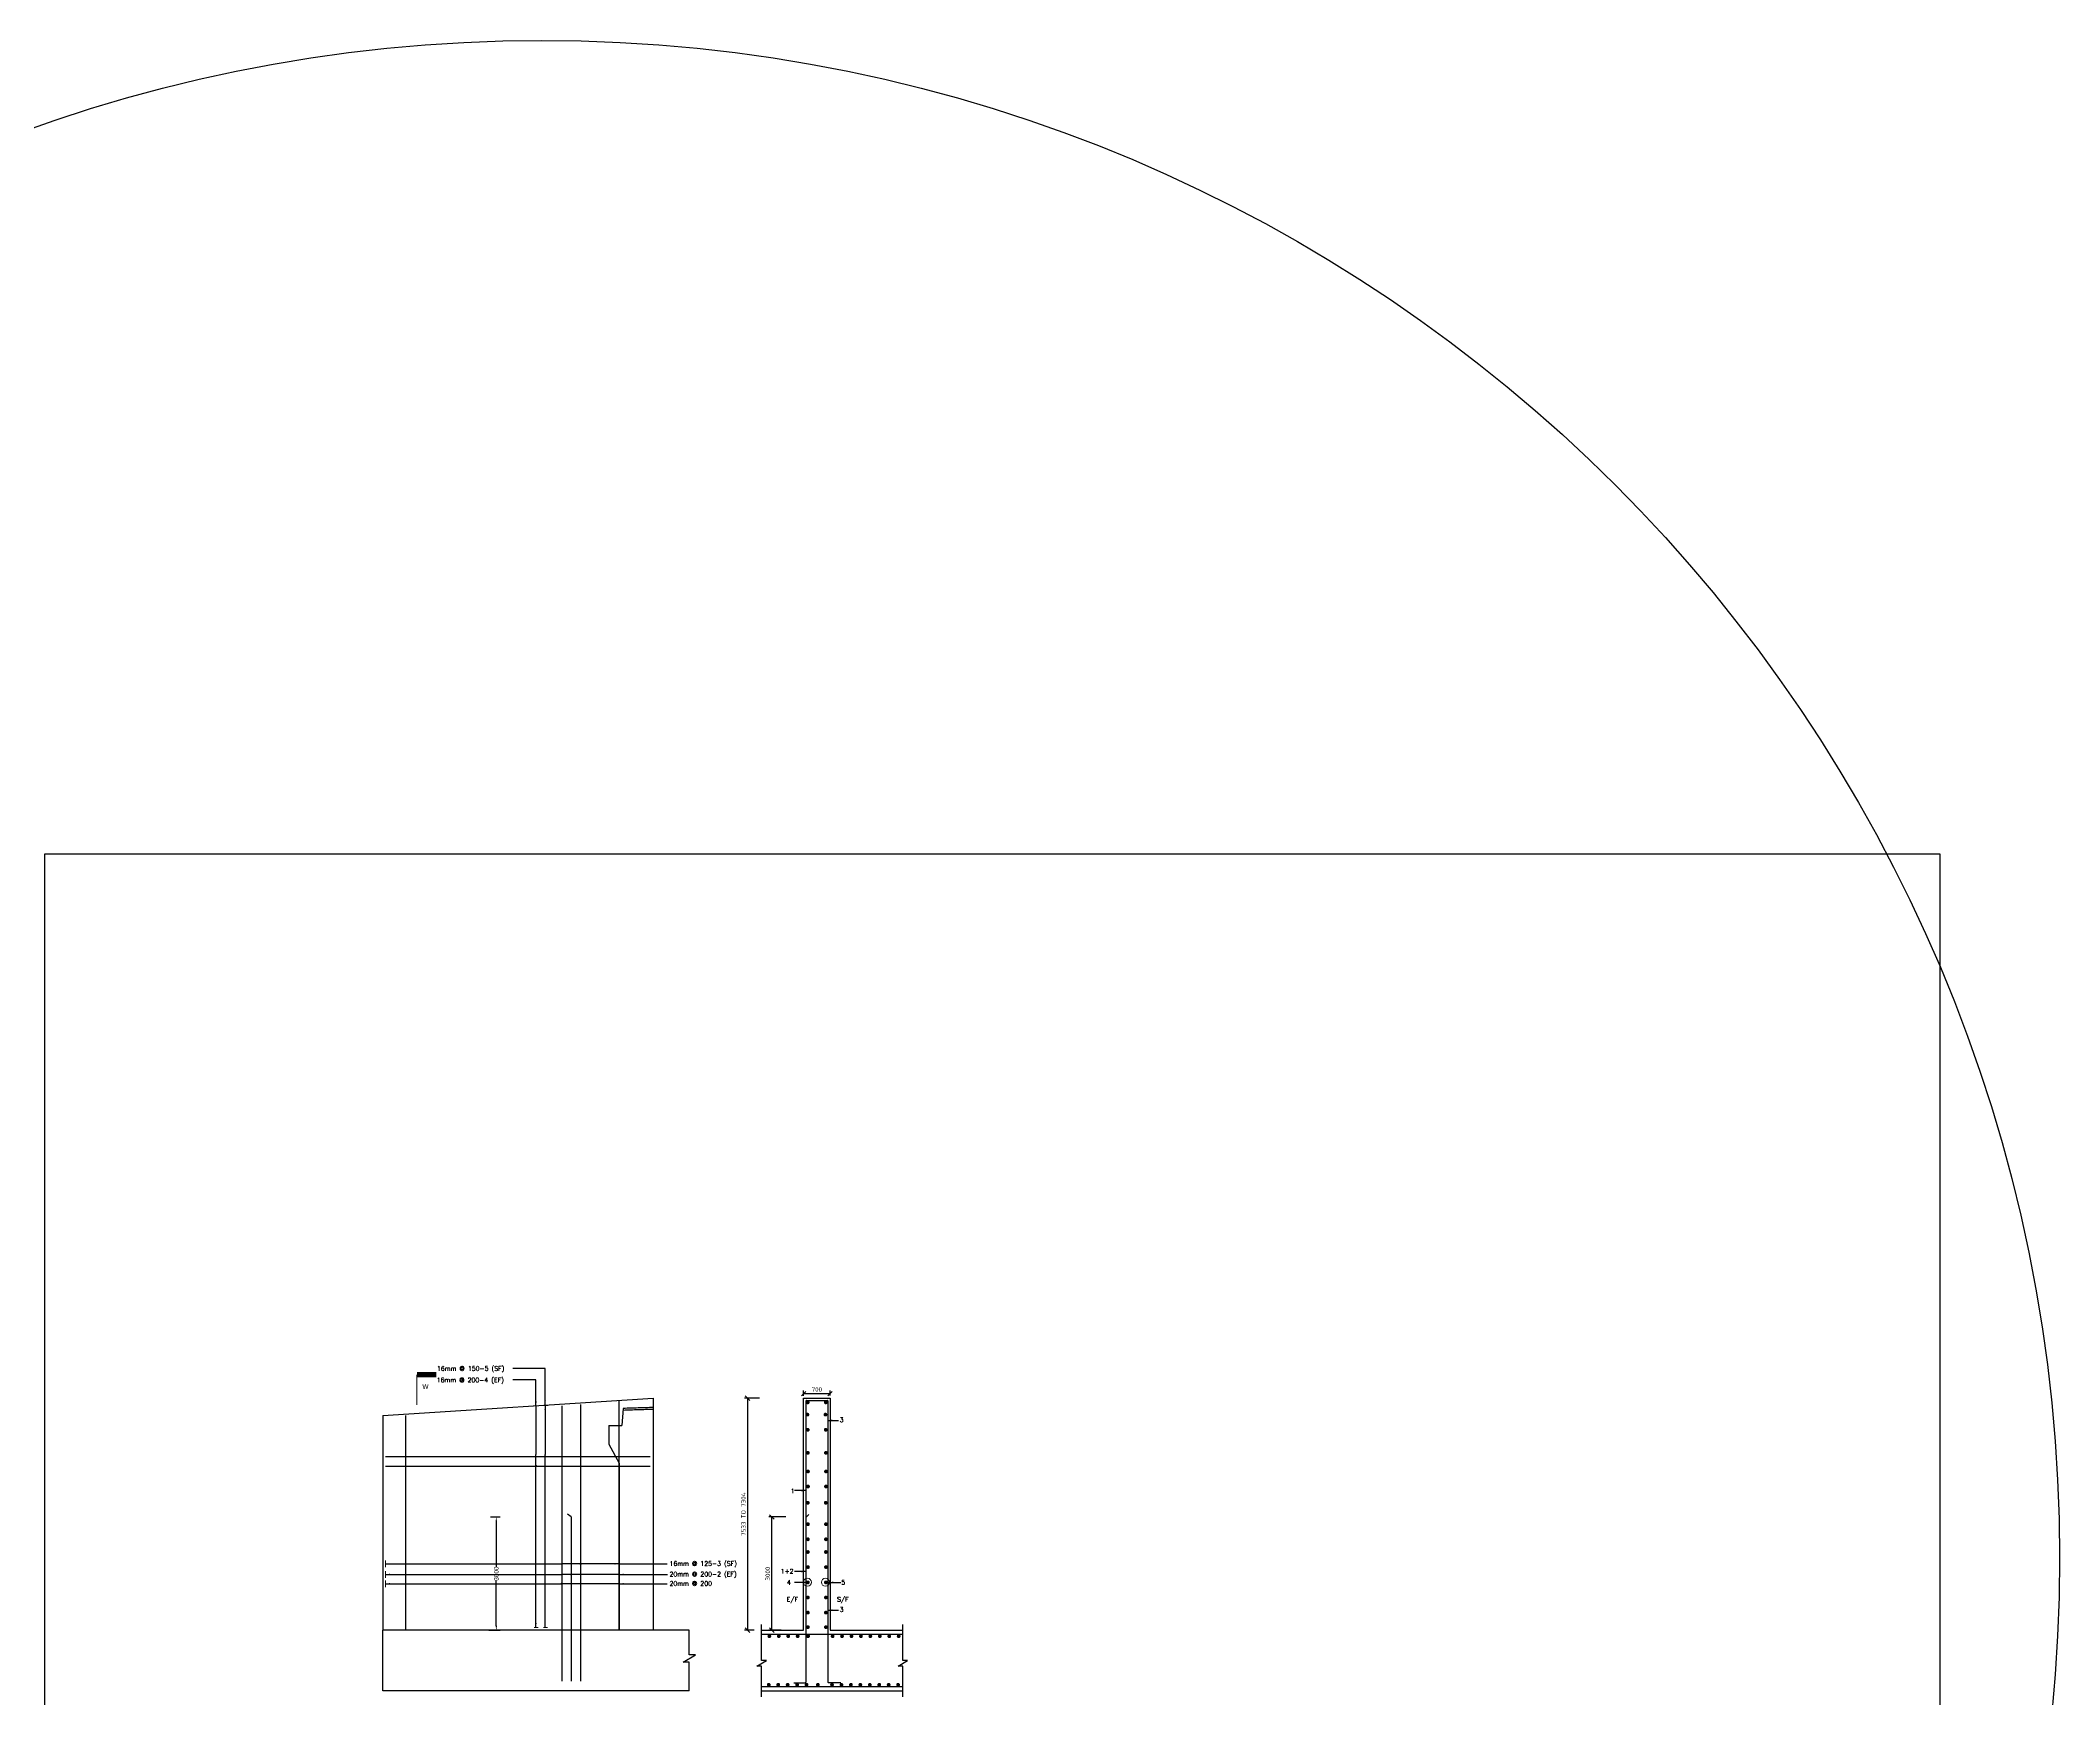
# Model space of a CAD drawing. Header units: millimetres. Extents: x 1231188 to 3899118, y -5478610 to -489530.
# Drawn here: x 2749567 to 2803042, y -3216050 to -3172130 of the extents above; entities that cross this region are included whole.
import ezdxf

# ---------------------------------------------------------------- set-up
doc = ezdxf.new("R2010")
doc.units = ezdxf.units.MM
doc.header["$LTSCALE"] = 25
doc.header["$MEASUREMENT"] = 0
doc.header["$PDMODE"] = 3
doc.linetypes.add('DASHED2', pattern=[0.375, 0.25, -0.125])
doc.linetypes.add('HIDDEN', pattern=[0.375, 0.25, -0.125])
doc.layers.get('0').update_dxf_attribs({"lineweight": 13})
doc.layers.get('Defpoints').update_dxf_attribs({"color": 230, "lineweight": 9})
for name, color, linetype in [('ABUTMENT', 1, 'Continuous'), ('con_out', 7, 'Continuous'), ('Pile Cap', 21, 'Continuous'), ('Reinf', 1, 'Continuous'), ('Wearing Course', 7, 'Continuous'), ('Wingwall-4', 7, 'Continuous')]:
    doc.layers.add(name, color=color, linetype=linetype)
for name, color, linetype, lineweight in [('COLUMN', 1, 'Continuous', 25), ('DIM', 8, 'Continuous', 13), ('DIMEN', 8, 'Continuous', 9), ('text', 7, 'Continuous', 18)]:
    doc.layers.add(name, color=color, linetype=linetype, lineweight=lineweight)
doc.styles.add('DIM', font='isocp3.shx', dxfattribs={"oblique": 10})
doc.styles.add('ISO', font='isocp3.shx')
doc.styles.add('SIMPLEX', font='simplex.shx')
doc.styles.get("Standard").update_dxf_attribs({"font": 'swissl.ttf'})
doc.styles.add('Title', font='arial.ttf')
doc.dimstyles.new('dim-50', dxfattribs={"dimtxt": 200, "dimasz": 200, "dimexe": 20, "dimexo": 20, "dimgap": 0.09, "dimtad": 0, "dimdec": 0, "dimzin": 0, "dimdsep": 46, "dimtxsty": 'Standard', "dimcen": 0.09, "dimclrd": 5, "dimclrt": 5, "dimazin": 0, "dimtfac": 1, "dimtdec": 0, "dimtofl": 0, "dimtmove": 0, "dimatfit": 3, "dimfxl": 1, "dimtolj": 1, "dimtzin": 0, "dimarcsym": 0})
doc.dimstyles.new('dim_40', dxfattribs={"dimtxt": 80, "dimasz": 80, "dimexe": 80, "dimexo": 40, "dimgap": 15, "dimtad": 1, "dimdec": 0, "dimzin": 0, "dimdsep": 46, "dimtxsty": 'DIM', "dimblk": 'OBLIQUE', "dimcen": 40, "dimclrd": 5, "dimclre": 5, "dimclrt": 7, "dimadec": 0, "dimazin": 0, "dimtfac": 1, "dimtdec": 0, "dimtmove": 1, "dimatfit": 3, "dimfxl": 1, "dimtolj": 1, "dimtzin": 0, "dimarcsym": 0})
doc.dimstyles.new('dimen_50', dxfattribs={"dimtxt": 100, "dimasz": 100, "dimexe": 50, "dimexo": 50, "dimgap": 20, "dimtad": 1, "dimdec": 0, "dimzin": 0, "dimdsep": 46, "dimtxsty": 'Standard', "dimcen": 50, "dimclrd": 5, "dimclre": 5, "dimclrt": 2, "dimadec": 0, "dimazin": 0, "dimtfac": 1, "dimtdec": 0, "dimtofl": 0, "dimtmove": 0, "dimatfit": 3, "dimfxl": 1, "dimtolj": 1, "dimtzin": 0, "dimarcsym": 0})

# ---------------------------------------------------------------- blocks, each defined once
blk = doc.blocks.new('SEC')
at = {"layer": 'text', "color": 6, "linetype": 'ByBlock', "ltscale": 100}
blk.add_lwpolyline([(-799, 0), (0, 0)], dxfattribs=at)
blk.add_lwpolyline([(0, 0, 140, 140, 0), (0, -514, 0, 0, 0)], format="xyseb", dxfattribs=at)
blk = doc.blocks.new('_Oblique')
at = {"color": 0, "linetype": 'ByBlock', "lineweight": -2}
blk.add_line((-0.5, -0.5), (0.5, 0.5), dxfattribs=at)
blk = doc.blocks.new('*D535')
at = {"layer": 'Defpoints', "color": 0, "lineweight": -2, "ltscale": 20, "transparency": 16777216}
for p in [(2770480, -3207972), (2769780, -3208070), (2770480, -3208057)]:
    blk.add_point(p, dxfattribs=at)
at = {"layer": 'DIMEN', "color": 5, "lineweight": -2, "ltscale": 20, "transparency": 16777216}
for p, q in [((2769780, -3208030), (2769780, -3207892)), ((2769780, -3207972), (2770480, -3207972)), ((2770480, -3208017), (2770480, -3207892))]:
    blk.add_line(p, q, dxfattribs=at)
at = {"layer": 'DIMEN', "color": 5, "lineweight": -2, "ltscale": 20, "transparency": 16777216, "xscale": 120, "yscale": 120, "zscale": 120, "rotation": 180}
blk.add_blockref('_Oblique', (2769780, -3207972), dxfattribs=at)
at = {"layer": 'DIMEN', "color": 5, "lineweight": -2, "ltscale": 20, "transparency": 16777216, "xscale": 120, "yscale": 120, "zscale": 120}
blk.add_blockref('_Oblique', (2770480, -3207972), dxfattribs=at)
at = {"layer": 'DIMEN', "color": 7, "ltscale": 20, "transparency": 16777216, "insert": (2770130, -3207862), "char_height": 120, "attachment_point": 5, "style": 'ISO'}
blk.add_mtext('\\A1;700', dxfattribs=at)
blk = doc.blocks.new('DO')
at = {"ltscale": 20, "const_width": 50}
blk.add_lwpolyline([(-25, 0, 1), (25, 0, 1)], format="xyb", close=True, dxfattribs=at)
blk = doc.blocks.new('*D524')
at = {"layer": 'Defpoints', "color": 0, "lineweight": -2, "ltscale": 20, "transparency": 16777216}
for p in [(2768649, -3208092), (2768296, -3214239), (2768509, -3214239)]:
    blk.add_point(p, dxfattribs=at)
at = {"layer": 'DIMEN', "color": 5, "lineweight": -2, "ltscale": 20, "transparency": 16777216}
for p, q in [((2768609, -3208092), (2768216, -3208092)), ((2768296, -3208092), (2768296, -3214239)), ((2768469, -3214239), (2768216, -3214239))]:
    blk.add_line(p, q, dxfattribs=at)
at = {"layer": 'DIMEN', "color": 5, "lineweight": -2, "ltscale": 20, "transparency": 16777216, "xscale": 120, "yscale": 120, "zscale": 120}
for p, rotation in [((2768296, -3208092), 90), ((2768296, -3214239), 270)]:
    blk.add_blockref('_Oblique', p, dxfattribs=dict(at, rotation=rotation))
at = {"layer": 'DIMEN', "color": 7, "ltscale": 20, "transparency": 16777216, "insert": (2768186, -3211165), "char_height": 120, "attachment_point": 5, "rotation": 90, "style": 'ISO'}
blk.add_mtext('\\A1;7533 TO 7304', dxfattribs=at)
blk = doc.blocks.new('*D529')
at = {"layer": 'Defpoints', "color": 0, "linetype": 'ByBlock', "lineweight": -2, "ltscale": 100, "transparency": 16777216}
for p in [(2761404, -3211239), (2761641, -3211239), (2761362, -3214239)]:
    blk.add_point(p, dxfattribs=at)
at = {"layer": 'DIM', "color": 0, "linetype": 'ByBlock', "lineweight": -2, "ltscale": 100, "transparency": 16777216}
for p, q in [((2761484, -3211239), (2761741, -3211239)), ((2761442, -3214239), (2761741, -3214239))]:
    blk.add_line(p, q, dxfattribs=at)
at = {"layer": 'DIM', "color": 5, "linetype": 'ByBlock', "lineweight": -2, "ltscale": 100, "transparency": 16777216}
for p, q in [((2761641, -3211359), (2761641, -3212567)), ((2761641, -3214119), (2761641, -3212911))]:
    blk.add_line(p, q, dxfattribs=at)
for points in [[(2761621, -3211359), (2761661, -3211359), (2761641, -3211239)], [(2761621, -3214119), (2761661, -3214119), (2761641, -3214239)]]:
    blk.add_solid(points, dxfattribs=at)
at = {"layer": 'DIM', "color": 5, "linetype": 'ByBlock', "ltscale": 100, "transparency": 16777216, "insert": (2761641, -3212739), "char_height": 120, "attachment_point": 5, "rotation": 90}
blk.add_mtext('\\A1;3000', dxfattribs=at)
blk = doc.blocks.new('*D530')
at = {"layer": 'Defpoints', "color": 0, "lineweight": -2, "ltscale": 20, "transparency": 16777216}
for p in [(2768939, -3211239), (2769346, -3211239), (2769224, -3214239)]:
    blk.add_point(p, dxfattribs=at)
at = {"layer": 'DIMEN', "color": 5, "lineweight": -2, "ltscale": 20, "transparency": 16777216}
for p, q in [((2769306, -3211239), (2768859, -3211239)), ((2768939, -3214239), (2768939, -3211239)), ((2769184, -3214239), (2768859, -3214239))]:
    blk.add_line(p, q, dxfattribs=at)
at = {"layer": 'DIMEN', "color": 5, "lineweight": -2, "ltscale": 20, "transparency": 16777216, "xscale": 120, "yscale": 120, "zscale": 120}
for p, rotation in [((2768939, -3211239), 90), ((2768939, -3214239), 270)]:
    blk.add_blockref('_Oblique', p, dxfattribs=dict(at, rotation=rotation))
at = {"layer": 'DIMEN', "color": 7, "ltscale": 20, "transparency": 16777216, "insert": (2768829, -3212739), "char_height": 120, "attachment_point": 5, "rotation": 90, "style": 'ISO'}
blk.add_mtext('\\A1;3000', dxfattribs=at)

msp = doc.modelspace()

# ---------------------------------------------------------------- linework, layer by layer
at = {"layer": 'ABUTMENT'}
for p, q in [((2765792.5182, -3208088.78705), (2765792.5182, -3214239.11643)), ((2758632.55793, -3208551.89667), (2758632.55836, -3214239.11643))]:
    msp.add_line(p, q, dxfattribs=at)
msp.add_lwpolyline([(2758632.55792, -3208551.89667), (2765792.5182, -3208088.78705)], dxfattribs=at)
at = {"layer": 'COLUMN', "color": 1, "lineweight": -2, "ltscale": 100}
msp.add_circle((2762849.5, -3212322.5), 40192.66839, dxfattribs=at)
at = {"layer": 'con_out', "ltscale": 20}
for p, q in [((2769779.5361, -3214239.11643), (2769779.5361, -3208091.78939)), ((2769779.5361, -3208091.78939), (2770479.5361, -3208091.78939)), ((2770479.5361, -3208091.78939), (2770479.5361, -3214239.11643)), ((2768668.1822, -3214239.11643), (2769779.5361, -3214239.11643)), ((2770479.5361, -3214239.11643), (2772407.5, -3214239.11643)), ((2768668.1822, -3215839.11643), (2772407.5, -3215839.11643))]:
    msp.add_line(p, q, dxfattribs=at)
for points in [[(2766750.50285, -3215839.11643), (2766750.50285, -3215086.05542), (2766588.00285, -3215086.05542), (2766913.00285, -3214891.05542), (2766750.50285, -3214891.05542), (2766750.50285, -3214239.11643)], [(2768668.1822, -3216004.5), (2768668.1822, -3215189.06036), (2768543.1822, -3215189.06036), (2768793.1822, -3215039.06036), (2768668.1822, -3215039.06036), (2768668.1822, -3214090)], [(2772407.5, -3216004.5), (2772407.5, -3215189.06036), (2772282.5, -3215189.06036), (2772532.5, -3215039.06036), (2772407.5, -3215039.06036), (2772407.5, -3214090)]]:
    msp.add_lwpolyline(points, dxfattribs=at)
at = {"layer": 'Defpoints', "lineweight": -2, "ltscale": 100}
msp.add_lwpolyline([(2749682.14353, -3193677.01542), (2799870.98955, -3193677.01542), (2799870.98955, -3237086.5691), (2749682.14353, -3237086.5691)], close=True, dxfattribs=at)
at = {"layer": 'DIM', "color": 5, "linetype": 'ByBlock', "ltscale": 100}
for points in [[(2762619.08157, -3208295.40635), (2762770.02474, -3208295.40635)], [(2762861.39882, -3208282.54221), (2763004.96311, -3208282.54221)]]:
    msp.add_lwpolyline(points, dxfattribs=at)
at = {"layer": 'DIM', "linetype": 'ByBlock', "ltscale": 100}
for points in [[(2758707.55822, -3212392.10633), (2758707.55822, -3212570.51895), (2758707.55822, -3212445.31656)], [(2758707.55822, -3212670.31512), (2758707.55822, -3212848.72775), (2758707.55822, -3212723.52536)], [(2764892.5182, -3212380.94521), (2764892.5182, -3212575.4676)], [(2764892.5182, -3212683.5356), (2764892.5182, -3212840.2342)], [(2758707.55821, -3212916.87342), (2758707.55821, -3213095.28604), (2758707.55821, -3212970.08366)], [(2764892.5182, -3212945.59929), (2764892.5182, -3213083.38719)]]:
    msp.add_lwpolyline(points, dxfattribs=at)
at = {"layer": 'Pile Cap', "ltscale": 150}
for p, q in [((2766750.50285, -3214239.11643), (2758632.55836, -3214239.11643)), ((2758632.55836, -3215839.11643), (2758632.55836, -3214239.11643)), ((2766750.50285, -3215839.11643), (2758632.55836, -3215839.11643))]:
    msp.add_line(p, q, dxfattribs=at)
at = {"layer": 'Reinf', "linetype": 'DASHED2', "ltscale": 2000}
for p, q in [((2763375.23367, -3208291.50837), (2763375.23367, -3215589.09123)), ((2758707.55836, -3209889.18467), (2765717.5182, -3209889.18467)), ((2763625.23367, -3211239.11643), (2763525.95283, -3211162.15979)), ((2763625.23367, -3211239.11643), (2763625.23367, -3215589.09123))]:
    msp.add_line(p, q, dxfattribs=at)
at = {"layer": 'Reinf', "ltscale": 20}
for p, q in [((2763875.23367, -3208257.83225), (2763875.23367, -3215589.09123)), ((2769839.5361, -3208166.78939), (2769842.5361, -3215614.21338)), ((2769854.5361, -3208151.78939), (2770404.5361, -3208151.78939)), ((2770419.5361, -3208166.78939), (2770417.5361, -3215605)), ((2758707.55836, -3209639.18467), (2765717.5182, -3209639.18467)), ((2769843.80935, -3211241.95429), (2769914.52002, -3211171.24361)), ((2768668.1822, -3214345.63444), (2772407.5, -3214345.63444)), ((2768668.1822, -3215732.0028), (2772407.5, -3215732.0028)), ((2769522.23351, -3215629.21338), (2769827.5361, -3215629.21338)), ((2770432.5361, -3215620), (2770765.47752, -3215620))]:
    msp.add_line(p, q, dxfattribs=at)
for centre, start, end in [((2769854.5363, -3208167.28146), 90, 180), ((2770404.5361, -3208166.78939), 0, 90), ((2769827.5361, -3215614.21338), 270, 0), ((2770432.5361, -3215605), 180, 270), ((2770432.5361, -3215605), 180, 270)]:
    msp.add_arc(centre, 15, start, end, dxfattribs=at)
at = {"layer": 'text', "color": 5, "ltscale": 20}
for p, q in [((2762748.06529, -3214164.11643), (2762642.60899, -3214164.11643)), ((2762993.32903, -3214164.11643), (2762890.4847, -3214164.11643))]:
    msp.add_line(p, q, dxfattribs=at)
at = {"layer": 'text', "color": 5, "const_width": 30}
for points in [[(2762676.37397, -3209889.18467, 1), (2762706.37397, -3209889.18467, 1)], [(2762919.13847, -3209639.18467, 1), (2762949.13847, -3209639.18467, 1)], [(2763610.23367, -3212759.46634, 1), (2763640.23367, -3212759.46634, 1)], [(2763860.23367, -3212481.25754, 1), (2763890.23367, -3212481.25754, 1)], [(2763360.23367, -3213006.02463, 1), (2763390.23367, -3213006.02463, 1)]]:
    msp.add_lwpolyline(points, format="xyb", close=True, dxfattribs=at)
at = {"layer": 'text', "color": 5, "ltscale": 20}
for centre in [(2769881.17565, -3212968.70082), (2770357.67565, -3212968.70082)]:
    msp.add_circle(centre, 106.28355, dxfattribs=at)
at = {"layer": 'Wearing Course', "linetype": 'HIDDEN', "ltscale": 2000}
for p, q in [((2764892.5182, -3214239.11643), (2764892.5182, -3208146.99947)), ((2765003.79425, -3208364.04084), (2764969.33442, -3208812.59005)), ((2759232.55793, -3208551.89662), (2759232.55836, -3214239.11638)), ((2764619.33442, -3208812.59005), (2764969.33442, -3208812.59005)), ((2764892.5182, -3209812.47466), (2764892.5182, -3214239.11643))]:
    msp.add_line(p, q, dxfattribs=at)
msp.add_lwpolyline([(2764619.33442, -3208812.59005), (2764619.33442, -3209312.47466), (2764892.73421, -3209809.19536)], dxfattribs=at)
for centre, radius, start, end in [((2908065.70181, -7707025.64855), 4500885.67892, 91.81142373122, 91.82151830032), ((2908471.45441, -7732810.26531), 4526720.29259, 91.80622051298, 91.81620859048)]:
    msp.add_arc(centre, radius, start, end, dxfattribs=at)

# ---------------------------------------------------------------- block references
at = {"layer": 'Reinf', "ltscale": 20, "rotation": 180}
for p in [(2769881.17565, -3208527.41456), (2769889, -3208204), (2770357.67565, -3208527.41456), (2770365.5, -3208204), (2769892.67565, -3209539.65768), (2770369.17565, -3209539.65768), (2769895.17565, -3210031.15768), (2770371.67565, -3210031.15768), (2769895.17565, -3210431.15768), (2770371.67565, -3210431.15768), (2769894.17565, -3211429.67925), (2770370.67565, -3211429.67925), (2769894.17565, -3211829.67925), (2770370.67565, -3211829.67925), (2769892.75164, -3214156.28562), (2770369.25164, -3214156.28562)]:
    msp.add_blockref('DO', p, dxfattribs=at)
at = {"layer": 'Reinf', "ltscale": 20, "xscale": -1}
for p in [(2769889.67565, -3208928.93612), (2770366.17565, -3208928.93612), (2769890.17565, -3210862.67925), (2770366.67565, -3210862.67925), (2769894.17565, -3212166.20082), (2770370.67565, -3212166.20082), (2769894.17565, -3212566.20082), (2770370.67565, -3212566.20082), (2769892.75164, -3212971.28562), (2770369.25164, -3212971.28562), (2769892.75164, -3213371.28562), (2769892.75164, -3213771.28562), (2770369.25164, -3213371.28562), (2770369.25164, -3213771.28562), (2770547.5, -3214396.5), (2770797.5, -3214396.5), (2771047.5, -3214396.5), (2771297.5, -3214396.5), (2771547.5, -3214396.5), (2771797.5, -3214396.5), (2772047.5, -3214396.5), (2772297.5, -3214396.5), (2770532, -3215683.5), (2770782, -3215683.5), (2771032, -3215683.5), (2771282, -3215683.5), (2771532, -3215683.5), (2771782, -3215683.5), (2772032, -3215683.5), (2772282, -3215683.5)]:
    msp.add_blockref('DO', p, dxfattribs=at)
at = {"layer": 'Reinf', "ltscale": 20}
for p in [(2768872.5, -3214395.90438), (2769122.5, -3214395.90438), (2769372.5, -3214395.90438), (2769622.5, -3214395.90438), (2769898.77325, -3214396.38586), (2768857, -3215682.90438), (2769107, -3215682.90438), (2769357, -3215682.90438), (2769607, -3215682.90438), (2769857, -3215682.90438), (2770157, -3215682.90438)]:
    msp.add_blockref('DO', p, dxfattribs=at)
at = {"layer": 'Wingwall-4', "color": 6, "linetype": 'ByBlock', "rotation": 90}
msp.add_blockref('SEC', (2759537.5, -3207471.11916), dxfattribs=at)

# ---------------------------------------------------------------- texts
at = {"layer": 'text', "ltscale": 20}
for s, height, style, p in [('16mm @ 150-5 (SF)', 120, 'SIMPLEX', (2760070.38423, -3207365.47999)), ('w', 160, 'Title', (2759684.38268, -3207847.76879)), ('16mm @ 200-4 (EF)', 120, 'SIMPLEX', (2760063.49612, -3207671.1303)), ('3', 120, 'SIMPLEX', (2770734.96428, -3208724.42176)), ('1', 120, 'SIMPLEX', (2769436.81868, -3210609.49555)), ('20mm @ 200-2 (EF)', 120, 'SIMPLEX', (2766228.11576, -3212811.19972)), ('16mm @ 125-3 (SF)', 120, 'SIMPLEX', (2766227.3931, -3212531.81738)), ('1+2', 120, 'SIMPLEX', (2769172.37727, -3212736.7158)), ('20mm @ 200', 120, 'SIMPLEX', (2766227.40046, -3213058.44023)), ('4', 120, 'SIMPLEX', (2769341.15149, -3213033.64425)), ('5', 120, 'SIMPLEX', (2770777.05915, -3213029.75897)), ('E/F', 120, 'SIMPLEX', (2769329.66088, -3213480.04237)), ('S/F', 120, 'SIMPLEX', (2770664.89126, -3213480.04237)), ('3', 120, 'SIMPLEX', (2770734.96428, -3213750.63181))]:
    msp.add_text(s, height=height, dxfattribs=dict(at, style=style)).set_placement(p)

# ---------------------------------------------------------------- dimensions: what is measured, and where the dimension line sits
at = {"layer": 'DIM', "linetype": 'ByBlock', "ltscale": 100}
dim = msp.add_linear_dim(base=(2761640.83885, -3211239.11643), p1=(2761362.37833, -3214239.11643), p2=(2761403.94936, -3211239.11643), angle=90, dimstyle='dim-50', override={"dimtxt": 120, "dimasz": 120, "dimexe": 100, "dimexo": 80}, dxfattribs=at)
dim.commit()
dim.dimension.update_dxf_attribs({"geometry": '*D529', "text_midpoint": (2761640.83885, -3212739.11643)})
at = {"layer": 'DIMEN', "ltscale": 20}
dim = msp.add_linear_dim(base=(2770479.5361, -3207972.43376), p1=(2769779.5361, -3208070.19748), p2=(2770479.5361, -3208056.5876), dimstyle='dim_40', override={"dimtxt": 120, "dimasz": 120, "dimgap": 50, "dimtxsty": 'ISO'}, dxfattribs=at)
dim.commit()
dim.dimension.update_dxf_attribs({"geometry": '*D535', "text_midpoint": (2770129.5361, -3207972.43376), "dimtype": 160})
dim = msp.add_linear_dim(base=(2768295.93822, -3214239.11643), p1=(2768648.70249, -3208091.78939), p2=(2768508.8319, -3214239.11643), angle=90, text='7533 TO 7304', dimstyle='dim_40', override={"dimtxt": 120, "dimasz": 120, "dimgap": 50, "dimtxsty": 'ISO'}, dxfattribs=at)
dim.commit()
dim.dimension.update_dxf_attribs({"geometry": '*D524', "text_midpoint": (2768185.93822, -3211165.45291)})
dim = msp.add_linear_dim(base=(2768938.5014, -3211239.11643), p1=(2769223.85915, -3214239.11643), p2=(2769345.5673, -3211239.11643), angle=90, dimstyle='dim_40', override={"dimtxt": 120, "dimasz": 120, "dimgap": 50, "dimtxsty": 'ISO'}, dxfattribs=at)
dim.commit()
dim.dimension.update_dxf_attribs({"geometry": '*D530', "text_midpoint": (2768828.5014, -3212739.11643)})

# ---------------------------------------------------------------- leaders
at = {"layer": 'DIM', "color": 6, "linetype": 'ByBlock', "ltscale": 100}
for points in [[(2762934.13847, -3208282.23437), (2762934.13847, -3207308.9909), (2762081.5, -3207308.9909)], [(2762691.37397, -3208294.79945), (2762691.37397, -3207606.62037), (2762081.5, -3207606.62037)], [(2762691.37397, -3208294.79945), (2762691.37397, -3209588.10444)], [(2762934.13847, -3208282.23437), (2762934.13847, -3209588.10444)], [(2762691.37397, -3214162.50925), (2762691.37397, -3209588.10444)], [(2762934.13847, -3214162.50925), (2762934.13847, -3209588.10444)], [(2758707.67096, -3212481.25754), (2763375.23367, -3212481.25754)], [(2758707.67096, -3212759.46634), (2763375.23367, -3212759.46634)], [(2764893.22681, -3212481.25754), (2763375.23367, -3212481.25754)], [(2764892.38216, -3212759.68462), (2763375.23367, -3212759.46634)], [(2764892.38066, -3212759.70133), (2766178.25247, -3212759.64347)], [(2764893.22681, -3212481.25754), (2766169.54754, -3212481.04918)], [(2758707.67096, -3213006.02463), (2763375.23367, -3213006.02463)], [(2764892.5182, -3213006.87296), (2763375.23367, -3213006.02463)], [(2764892.5182, -3213006.87296), (2766162.01557, -3213006.87296)]]:
    msp.add_leader(points, dimstyle='dim-50', override={"dimasz": 120, "dimtad": 0}, dxfattribs=at)
at = {"layer": 'text', "ltscale": 20}
for points in [[(2770419.5361, -3208680.02937), (2770704.19803, -3208680.02937)], [(2769839.5361, -3210541.46925), (2769534.21179, -3210541.46925)], [(2769839.5361, -3212685.06307), (2769534.21179, -3212685.06307)], [(2769816.79294, -3212971.33378), (2769534.21179, -3212971.33378)], [(2770442.27926, -3212971.33378), (2770760.87166, -3212971.33378)], [(2770419.5361, -3213706.23942), (2770704.19803, -3213706.23942)]]:
    msp.add_leader(points, dimstyle='dimen_50', override={"dimasz": 120, "dimtad": 0}, dxfattribs=at)

doc.saveas('drawing.dxf')
